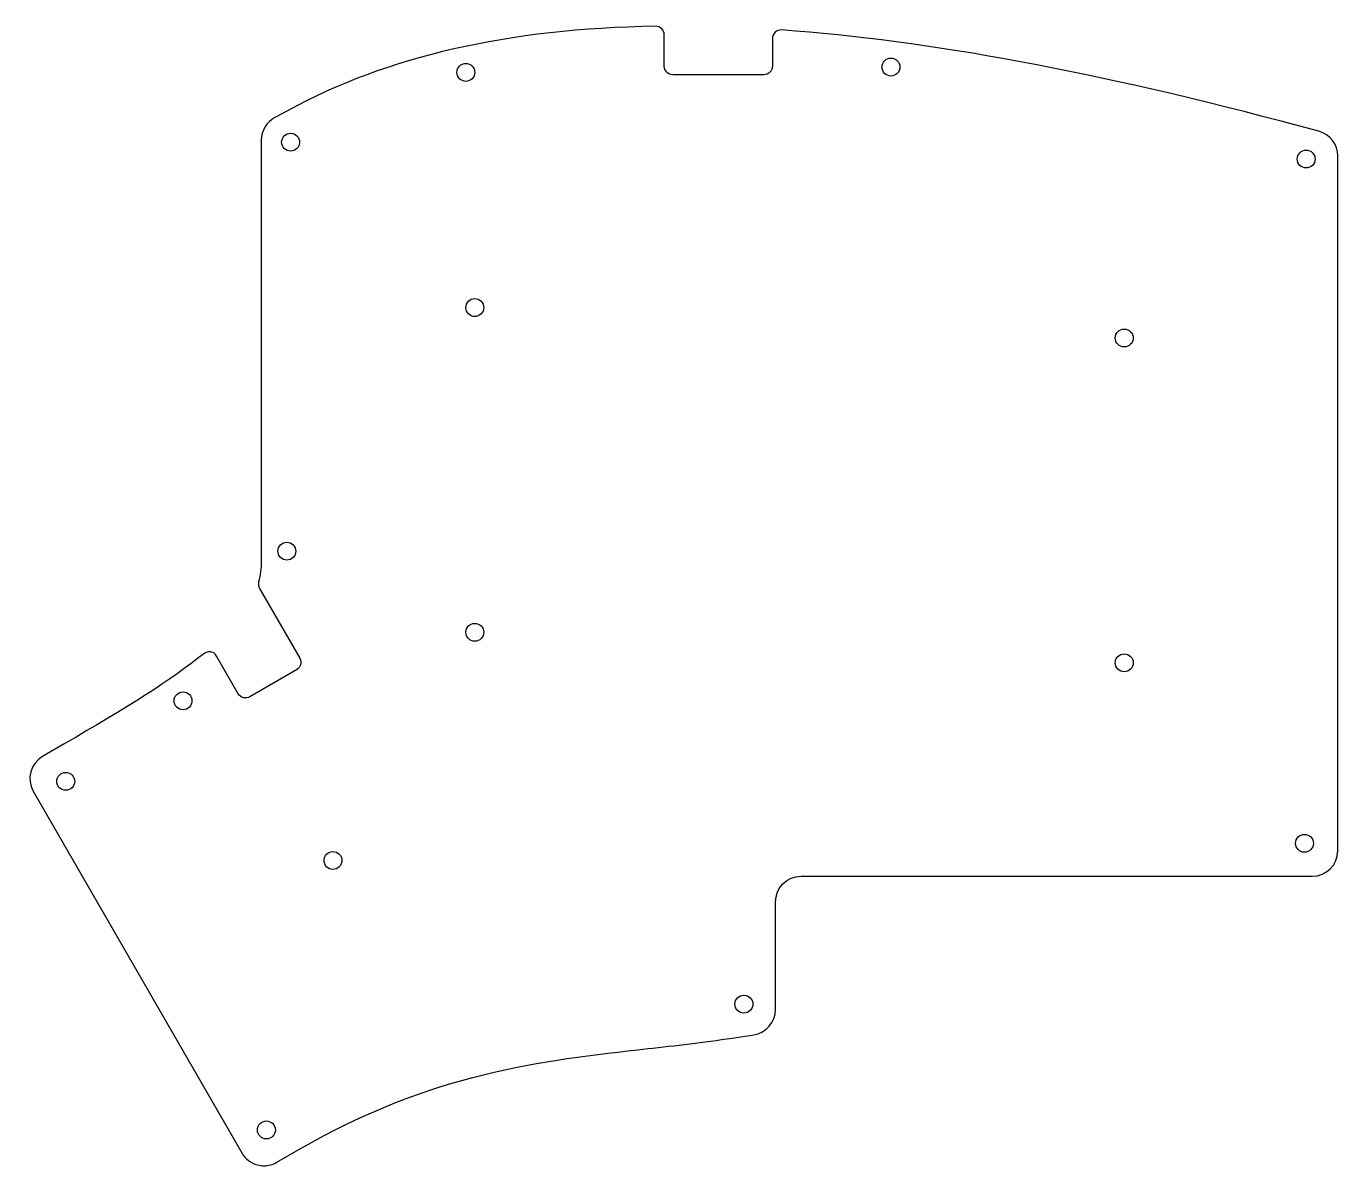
# Model space of a CAD drawing. Header units: millimetres. Extents: x 0 to 154, y 0 to 133.
import ezdxf

# ---------------------------------------------------------------- set-up
doc = ezdxf.new("R2010")
doc.units = ezdxf.units.MM
doc.layers.add('Contour', color=7, linetype='Continuous', lineweight=30)
doc.layers.add('LAYER_1', color=7, linetype='Continuous')

# ---------------------------------------------------------------- blocks, each defined once
blk = doc.blocks.new('BLOCK_2')
at = {"layer": 'LAYER_1', "color": 7}
for points, knots in [([(431.02, 136.42), (431.02, 136.42), (423.66, 140.67), (423.66, 140.67), (403.33, 152.41), (388.07, 161.89), (377.43, 170.56), (376.08, 171.66), (374.06, 171.3), (373.18, 169.79), (373.18, 169.79), (365.95, 157.26), (365.95, 157.26), (365.17, 155.91), (363.43, 155.44), (362.08, 156.22), (362.08, 156.22), (346.57, 165.18), (346.57, 165.18), (345.21, 165.96), (344.74, 167.7), (345.53, 169.06), (345.53, 169.06), (358.92, 192.25), (358.92, 192.25), (359.3, 192.92), (359.39, 193.71), (359.19, 194.45), (358.6, 196.68), (358.3, 198.96), (358.3, 201.3), (358.3, 201.3), (358.3, 341.36), (358.3, 341.36), (358.3, 344.48), (356.59, 347.35), (353.85, 348.84), (353.85, 348.84), (349.4, 351.25), (349.4, 351.25), (316.22, 369.23), (276.17, 378.4), (227.17, 379.21), (225.59, 379.23), (224.3, 377.95), (224.3, 376.37), (224.3, 376.37), (224.3, 365.94), (224.3, 365.94), (224.3, 364.36), (223.02, 363.09), (221.45, 363.09), (221.45, 363.09), (191.14, 363.09), (191.14, 363.09), (189.57, 363.09), (188.3, 364.36), (188.3, 365.94), (188.3, 365.94), (188.3, 375.15), (188.3, 375.15), (188.3, 376.79), (186.91, 378.09), (185.27, 377.98), (136.44, 374.5), (79.64, 363.94), (12.88, 345.97), (12.88, 345.97), (6.58, 344.28), (6.58, 344.28), (2.87, 343.28), (0.29, 339.91), (0.29, 336.07), (0.29, 336.07), (0.29, 105.05), (0.29, 105.05), (0.29, 100.35), (4.1, 96.54), (8.79, 96.54), (8.79, 96.54), (178.79, 96.54), (178.79, 96.54), (183.48, 96.54), (187.29, 92.74), (187.29, 88.04), (187.29, 88.04), (187.29, 52.24), (187.29, 52.24), (187.29, 48.04), (190.36, 44.46), (194.51, 43.83), (194.51, 43.83), (201.75, 42.73), (201.75, 42.73), (211.09, 41.32), (220.57, 40.26), (229.76, 39.23), (265.03, 35.3), (301.5, 31.24), (345.78, 5.68), (345.78, 5.68), (353.15, 1.43), (353.15, 1.43), (354.46, 0.67), (355.92, 0.29), (357.4, 0.29), (358.14, 0.29), (358.88, 0.38), (359.61, 0.58), (361.78, 1.16), (363.64, 2.59), (364.77, 4.54), (364.77, 4.54), (434.14, 124.81), (434.14, 124.81), (436.48, 128.88), (435.09, 134.08), (431.02, 136.42)], [0, 0, 0, 0, 1, 1, 1, 2, 2, 2, 3, 3, 3, 4, 4, 4, 5, 5, 5, 6, 6, 6, 7, 7, 7, 8, 8, 8, 9, 9, 9, 10, 10, 10, 11, 11, 11, 12, 12, 12, 13, 13, 13, 14, 14, 14, 15, 15, 15, 16, 16, 16, 17, 17, 17, 18, 18, 18, 19, 19, 19, 20, 20, 20, 21, 21, 21, 22, 22, 22, 23, 23, 23, 24, 24, 24, 25, 25, 25, 26, 26, 26, 27, 27, 27, 28, 28, 28, 29, 29, 29, 30, 30, 30, 31, 31, 31, 32, 32, 32, 33, 33, 33, 34, 34, 34, 35, 35, 35, 36, 36, 36, 37, 37, 37, 38, 38, 38, 39, 39, 39, 39]), ([(151.86, 365.65), (151.86, 364.01), (150.53, 362.67), (148.88, 362.67), (147.24, 362.67), (145.91, 364.01), (145.91, 365.65), (145.91, 367.29), (147.24, 368.63), (148.88, 368.63), (150.53, 368.63), (151.86, 367.29), (151.86, 365.65)], [0, 0, 0, 0, 1, 1, 1, 2, 2, 2, 3, 3, 3, 4, 4, 4, 4]), ([(293.25, 363.86), (293.25, 362.22), (291.92, 360.89), (290.28, 360.89), (288.63, 360.89), (287.3, 362.22), (287.3, 363.86), (287.3, 365.51), (288.63, 366.84), (290.28, 366.84), (291.92, 366.84), (293.25, 365.51), (293.25, 363.86)], [0, 0, 0, 0, 1, 1, 1, 2, 2, 2, 3, 3, 3, 4, 4, 4, 4]), ([(351.53, 340.66), (351.53, 339.02), (350.19, 337.68), (348.55, 337.68), (346.91, 337.68), (345.57, 339.02), (345.57, 340.66), (345.57, 342.3), (346.91, 343.64), (348.55, 343.64), (350.19, 343.64), (351.53, 342.3), (351.53, 340.66)], [0, 0, 0, 0, 1, 1, 1, 2, 2, 2, 3, 3, 3, 4, 4, 4, 4]), ([(13.78, 335.07), (13.78, 333.42), (12.44, 332.09), (10.8, 332.09), (9.16, 332.09), (7.82, 333.42), (7.82, 335.07), (7.82, 336.71), (9.16, 338.04), (10.8, 338.04), (12.44, 338.04), (13.78, 336.71), (13.78, 335.07)], [0, 0, 0, 0, 1, 1, 1, 2, 2, 2, 3, 3, 3, 4, 4, 4, 4]), ([(290.28, 285.67), (290.28, 284.03), (288.94, 282.69), (287.3, 282.69), (285.66, 282.69), (284.32, 284.03), (284.32, 285.67), (284.32, 287.31), (285.66, 288.65), (287.3, 288.65), (288.94, 288.65), (290.28, 287.31), (290.28, 285.67)], [0, 0, 0, 0, 1, 1, 1, 2, 2, 2, 3, 3, 3, 4, 4, 4, 4]), ([(74.28, 275.55), (74.28, 273.9), (72.94, 272.57), (71.3, 272.57), (69.66, 272.57), (68.32, 273.9), (68.32, 275.55), (68.32, 277.19), (69.66, 278.52), (71.3, 278.52), (72.94, 278.52), (74.28, 277.19), (74.28, 275.55)], [0, 0, 0, 0, 1, 1, 1, 2, 2, 2, 3, 3, 3, 4, 4, 4, 4]), ([(352.78, 204.65), (352.78, 203.01), (351.44, 201.67), (349.8, 201.67), (348.16, 201.67), (346.82, 203.01), (346.82, 204.65), (346.82, 206.29), (348.16, 207.63), (349.8, 207.63), (351.44, 207.63), (352.78, 206.29), (352.78, 204.65)], [0, 0, 0, 0, 1, 1, 1, 2, 2, 2, 3, 3, 3, 4, 4, 4, 4]), ([(290.28, 177.67), (290.28, 176.03), (288.94, 174.7), (287.3, 174.7), (285.66, 174.7), (284.32, 176.03), (284.32, 177.67), (284.32, 179.31), (285.66, 180.65), (287.3, 180.65), (288.94, 180.65), (290.28, 179.31), (290.28, 177.67)], [0, 0, 0, 0, 1, 1, 1, 2, 2, 2, 3, 3, 3, 4, 4, 4, 4]), ([(74.28, 167.55), (74.28, 165.9), (72.94, 164.57), (71.3, 164.57), (69.66, 164.57), (68.32, 165.9), (68.32, 167.55), (68.32, 169.19), (69.66, 170.52), (71.3, 170.52), (72.94, 170.52), (74.28, 169.19), (74.28, 167.55)], [0, 0, 0, 0, 1, 1, 1, 2, 2, 2, 3, 3, 3, 4, 4, 4, 4]), ([(387.3, 154.9), (387.3, 153.26), (385.97, 151.92), (384.33, 151.92), (382.68, 151.92), (381.35, 153.26), (381.35, 154.9), (381.35, 156.54), (382.68, 157.88), (384.33, 157.88), (385.97, 157.88), (387.3, 156.54), (387.3, 154.9)], [0, 0, 0, 0, 1, 1, 1, 2, 2, 2, 3, 3, 3, 4, 4, 4, 4]), ([(426.32, 128.11), (426.32, 126.46), (424.98, 125.13), (423.34, 125.13), (421.7, 125.13), (420.36, 126.46), (420.36, 128.11), (420.36, 129.75), (421.7, 131.08), (423.34, 131.08), (424.98, 131.08), (426.32, 129.75), (426.32, 128.11)], [0, 0, 0, 0, 1, 1, 1, 2, 2, 2, 3, 3, 3, 4, 4, 4, 4]), ([(14.34, 107.5), (14.34, 105.86), (13, 104.53), (11.36, 104.53), (9.72, 104.53), (8.39, 105.86), (8.39, 107.5), (8.39, 109.15), (9.72, 110.48), (11.36, 110.48), (13, 110.48), (14.34, 109.15), (14.34, 107.5)], [0, 0, 0, 0, 1, 1, 1, 2, 2, 2, 3, 3, 3, 4, 4, 4, 4]), ([(337.44, 101.8), (337.44, 100.16), (336.11, 98.83), (334.46, 98.83), (332.82, 98.83), (331.49, 100.16), (331.49, 101.8), (331.49, 103.45), (332.82, 104.78), (334.46, 104.78), (336.11, 104.78), (337.44, 103.45), (337.44, 101.8)], [0, 0, 0, 0, 1, 1, 1, 2, 2, 2, 3, 3, 3, 4, 4, 4, 4]), ([(200.78, 54.02), (200.78, 52.38), (199.44, 51.05), (197.8, 51.05), (196.16, 51.05), (194.82, 52.38), (194.82, 54.02), (194.82, 55.67), (196.16, 57), (197.8, 57), (199.44, 57), (200.78, 55.67), (200.78, 54.02)], [0, 0, 0, 0, 1, 1, 1, 2, 2, 2, 3, 3, 3, 4, 4, 4, 4]), ([(359.59, 12.19), (359.59, 10.55), (358.25, 9.21), (356.61, 9.21), (354.97, 9.21), (353.63, 10.55), (353.63, 12.19), (353.63, 13.83), (354.97, 15.17), (356.61, 15.17), (358.25, 15.17), (359.59, 13.83), (359.59, 12.19)], [0, 0, 0, 0, 1, 1, 1, 2, 2, 2, 3, 3, 3, 4, 4, 4, 4])]:
    blk.add_open_spline(points, degree=3, knots=knots, dxfattribs=at)

msp = doc.modelspace()

# ---------------------------------------------------------------- block references
at = {"layer": 'Contour', "color": 7, "xscale": -0.352877026833118, "yscale": 0.352877026833118, "zscale": 0.352877026833118}
msp.add_blockref('BLOCK_2', (153.7, -0.48), dxfattribs=at)

doc.saveas('drawing.dxf')
